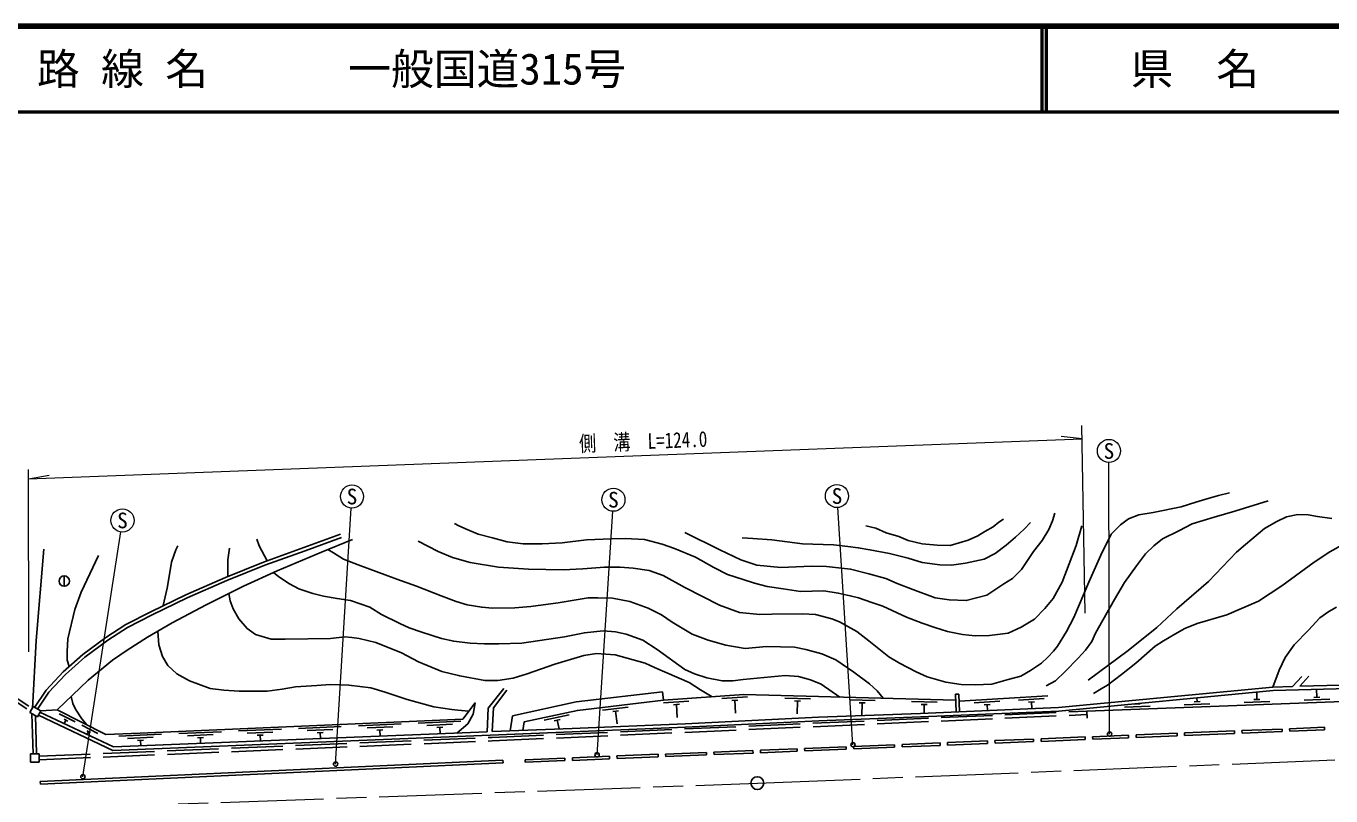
# Model space of a CAD drawing. Units: millimetres, scale not verified. Extents: x 40000 to 680000, y 20000 to 380000.
# Drawn here: x 179112 to 331520, y 290095 to 380000 of the extents above; entities that cross this region are included whole.
import ezdxf
from ezdxf.enums import TextEntityAlignment as Align

# ---------------------------------------------------------------- set-up
doc = ezdxf.new("R2010")
doc.units = ezdxf.units.MM
doc.header["$LTSCALE"] = 1000
doc.linetypes.add('CHAIN', pattern=[18.5, 12, -1.5, 3.5, -1.5])
doc.linetypes.add('DASHED', pattern=[7.5, 6, -1.5])
for name, color, linetype, lineweight in [('M-BGD', 7, 'Continuous', 25), ('M-BMK', 2, 'CHAIN', 13), ('M-BMK-SRVR', 3, 'Continuous', 25), ('M-STR-HTXT', 7, 'Continuous', 13), ('M-STR-STRC', 7, 'Continuous', 25), ('M-TTL', 2, 'Continuous', 140), ('M-TTL-LINE', 7, 'Continuous', 50)]:
    doc.layers.add(name, color=color, linetype=linetype, lineweight=lineweight)
doc.layers.add('M-TTL-TXT', color=7, linetype='Continuous')
doc.styles.add('ＭＳ ゴシック', font='')
doc.styles.get('ＭＳ ゴシック').set_extended_font_data('MS Gothic')

msp = doc.modelspace()

# ---------------------------------------------------------------- linework, layer by layer
at = {"layer": 'M-BGD'}
for p, q in [((183572, 315787), (183572, 314587)), ((303004, 299999), (422036, 304508)), ((328109, 304046), (327049, 302873)), ((328931, 304062), (327877, 302894)), ((253464, 302253), (253581, 301259)), ((288056, 301977), (287656, 301960)), ((287656, 301960), (287744, 299895)), ((288056, 301977), (288143, 299912)), ((288090, 301160), (298440, 301777)), ((322882, 301353), (322849, 302229)), ((324733, 302812), (327049, 302873)), ((329877, 301618), (329842, 302545)), ((249430, 300470), (246450, 300120)), ((256539, 301175), (253547, 300955)), ((255414, 300791), (254716, 300740)), ((255065, 300766), (255174, 299270)), ((263357, 301675), (260365, 301455)), ((262232, 301292), (261533, 301240)), ((261883, 301266), (261992, 299770)), ((270731, 301436), (267732, 301517)), ((269573, 301167), (268874, 301186)), ((269224, 301177), (269183, 299677)), ((278282, 301232), (275284, 301313)), ((277125, 300963), (276425, 300982)), ((276775, 300972), (276734, 299462)), ((285535, 301035), (282536, 301117)), ((284377, 300767), (283678, 300786)), ((284027, 300776), (283999, 299736)), ((292852, 301143), (289857, 300965)), ((291722, 300775), (291023, 300734)), ((291373, 300754), (291415, 300051)), ((298030, 301452), (295036, 301274)), ((296900, 301084), (296201, 301043)), ((296551, 301064), (296598, 300271)), ((307404, 300466), (310402, 300580)), ((308542, 300809), (309242, 300836)), ((308892, 300823), (308889, 300885)), ((314399, 300731), (317397, 300845)), ((315537, 301074), (316237, 301101)), ((315887, 301088), (315869, 301557)), ((321394, 300996), (324392, 301110)), ((322532, 301339), (323232, 301366)), ((328389, 301261), (331387, 301375)), ((329527, 301604), (330227, 301631)), ((184845, 298728), (182970, 299672)), ((183991, 298822), (183554, 299042)), ((183772, 298932), (183567, 298524)), ((230125, 299064), (192435, 297430)), ((229911, 298804), (224915, 298588)), ((235924, 299458), (235656, 297686)), ((242541, 299560), (239609, 298925)), ((241480, 299023), (240796, 298875)), ((241138, 298949), (241361, 297917)), ((248323, 300038), (247627, 299956)), ((247975, 299997), (248150, 298507)), ((303004, 299999), (303042, 299169)), ((187486, 297397), (185611, 298342)), ((186632, 297491), (186195, 297712)), ((186413, 297602), (186242, 297261)), ((194943, 297288), (189948, 297072)), ((201937, 297591), (196942, 297375)), ((200951, 297248), (197954, 297118)), ((208930, 297895), (203935, 297678)), ((207944, 297552), (204947, 297422)), ((206808, 297202), (206109, 297172)), ((215924, 298198), (210928, 297981)), ((214938, 297855), (211941, 297725)), ((213802, 297505), (213102, 297475)), ((213452, 297490), (213482, 296790)), ((222917, 298501), (217922, 298284)), ((221931, 298158), (218934, 298028)), ((220795, 297808), (220096, 297778)), ((220446, 297793), (220477, 297072)), ((228925, 298461), (225927, 298331)), ((227789, 298112), (227089, 298081)), ((227439, 298096), (227471, 297355)), ((308760, 297216), (313544, 297409)), ((308760, 297216), (308772, 296916)), ((313544, 297409), (313556, 297110)), ((314423, 297445), (320256, 297681)), ((314423, 297445), (314435, 297145)), ((314435, 297145), (320268, 297382)), ((320256, 297681), (320268, 297382)), ((321135, 297717), (325816, 297907)), ((321135, 297717), (321148, 297417)), ((321148, 297417), (325828, 297607)), ((325816, 297907), (325828, 297607)), ((326695, 297942), (330773, 298108)), ((326695, 297942), (326707, 297643)), ((326707, 297643), (330785, 297808)), ((330773, 298108), (330785, 297808)), ((193957, 296945), (190960, 296815)), ((192821, 296596), (192122, 296565)), ((192472, 296580), (192500, 295941)), ((199815, 296899), (199116, 296868)), ((199465, 296884), (199494, 296224)), ((206459, 297187), (206488, 296507)), ((270043, 295646), (274896, 295843)), ((274896, 295843), (274908, 295543)), ((275776, 295879), (280553, 296072)), ((275776, 295879), (275788, 295579)), ((275788, 295579), (280565, 295773)), ((280553, 296072), (280565, 295773)), ((281432, 296108), (285863, 296288)), ((281432, 296108), (281444, 295808)), ((281444, 295808), (285875, 295988)), ((285863, 296288), (285875, 295988)), ((286742, 296323), (291405, 296512)), ((286742, 296323), (286754, 296023)), ((286754, 296023), (291417, 296212)), ((291405, 296512), (291417, 296212)), ((292284, 296548), (296787, 296730)), ((292284, 296548), (292296, 296248)), ((292296, 296248), (296799, 296431)), ((296787, 296730), (296799, 296431)), ((297666, 296766), (302807, 296974)), ((297666, 296766), (297678, 296466)), ((297678, 296466), (302819, 296675)), ((302807, 296974), (302819, 296675)), ((303687, 297010), (307881, 297180)), ((303687, 297010), (303699, 296710)), ((303699, 296710), (307893, 296880)), ((307881, 297180), (307893, 296880)), ((308772, 296916), (313556, 297110)), ((180771, 291778), (234814, 294270)), ((234827, 293971), (234814, 294270)), ((237413, 294324), (242045, 294512)), ((237425, 294024), (237413, 294324)), ((237425, 294024), (242057, 294212)), ((242045, 294512), (242057, 294212)), ((242925, 294547), (247247, 294723)), ((242925, 294547), (242937, 294248)), ((242937, 294248), (247259, 294423)), ((247247, 294723), (247259, 294423)), ((248127, 294758), (252928, 294953)), ((248127, 294758), (248139, 294459)), ((248139, 294459), (252940, 294653)), ((252928, 294953), (252940, 294653)), ((253807, 294988), (258583, 295182)), ((253807, 294988), (253819, 294689)), ((253819, 294689), (258595, 294882)), ((258583, 295182), (258595, 294882)), ((259462, 295218), (264014, 295402)), ((259462, 295218), (259474, 294918)), ((259474, 294918), (264026, 295102)), ((264014, 295402), (264026, 295102)), ((264893, 295438), (269164, 295611)), ((264893, 295438), (264905, 295138)), ((264905, 295138), (269176, 295311)), ((269164, 295611), (269176, 295311)), ((270043, 295646), (270056, 295347)), ((270056, 295347), (274908, 295543)), ((180784, 291478), (234827, 293971)), ((180784, 291478), (180771, 291778))]:
    msp.add_line(p, q, dxfattribs=at)
at = {"layer": 'M-BGD', "linetype": 'DASHED'}
for p, q in [((174186, 303526), (179650, 299969)), ((174404, 303862), (179843, 300321)), ((179923, 294995), (179802, 299689)), ((180323, 295005), (180208, 299466))]:
    msp.add_line(p, q, dxfattribs=at)
at = {"layer": 'M-BGD'}
for points in [[(224898, 319859), (226050, 319254), (227253, 318641), (228937, 317952), (230970, 317354), (234292, 316809), (237813, 316559), (241849, 316508), (244127, 316629), (246683, 316814), (248498, 316814), (250015, 316676), (251894, 316402), (253531, 315833), (256073, 314415), (260086, 312362), (262443, 311531), (264799, 311287), (266214, 311314), (269799, 311347), (271337, 311271), (273242, 310759), (274110, 310434), (276136, 309307), (277554, 308192), (279881, 306342), (281134, 305591), (283084, 304596), (284346, 303991), (286523, 303393), (288330, 303110), (289977, 303057), (291911, 303156), (293814, 303682), (295292, 304090), (296413, 304752), (297722, 305583), (298469, 306279), (299115, 306992), (299591, 307586), (300634, 309279), (301500, 310926), (303252, 315059), (304643, 318209), (305839, 320675), (306949, 321740), (307876, 322472), (309102, 322935), (310762, 323204), (314044, 323866), (315734, 324418), (316915, 324762), (318396, 325165), (319667, 325509)], [(256038, 320858), (260138, 318818), (262584, 317670), (264456, 317058), (267273, 316781), (270840, 316927), (272619, 316890), (275417, 316594), (277530, 316020), (279538, 315479), (280854, 314905), (282689, 314201), (285309, 313216), (286940, 312994), (288924, 312901), (291318, 313533), (292264, 314144), (293302, 314848), (294321, 315496), (295377, 316533), (296773, 318637), (297792, 319914), (298570, 321210), (298997, 322229), (299275, 323118)], [(298247, 302938), (299341, 303549), (300484, 304610), (302000, 306194), (302854, 307111), (303610, 308124), (304028, 309105), (306253, 313024), (307396, 315018), (308831, 316971), (309861, 318370), (310826, 319319), (311856, 320123), (313746, 321063), (315323, 321867), (317882, 322654), (320312, 323330), (324194, 324570)], [(302444, 321618), (301777, 319340), (300145, 315056), (299089, 313148), (298103, 311993), (296899, 310734), (295342, 309808), (293822, 309086), (291635, 308826), (289967, 308808), (288503, 308937), (286742, 309289), (285241, 309771), (283758, 310271), (281965, 310978), (279166, 312256), (277887, 312682), (276349, 313237), (275385, 313478), (273976, 313774), (272290, 314052), (269558, 313979), (267557, 314294), (265666, 314534), (264184, 314942), (262886, 315368), (261051, 315942), (259433, 316760), (257302, 317964), (254863, 319007), (253417, 319507), (251360, 320025), (249080, 320155), (247505, 320118), (244558, 319988), (241730, 319636), (239376, 319543), (237189, 319543), (235317, 319784), (233575, 320247), (231926, 320654), (230628, 321191), (229664, 321654), (229145, 321895)], [(296421, 322033), (295683, 321237), (294665, 320308), (293573, 319394), (292304, 318421), (291021, 317743), (288852, 317286), (287191, 317047), (285848, 317092), (283783, 317357), (282145, 317873), (279969, 318390), (277667, 318847), (276310, 319083), (275100, 319216), (273433, 319407), (269810, 319527), (266210, 319984), (263997, 320175), (262758, 320220)], [(277214, 321634), (278365, 321383), (279590, 320808), (281036, 320395), (282127, 319909), (283771, 319552), (285527, 319361), (287061, 319346), (289145, 319968), (290266, 320469), (291078, 320955), (292083, 321517), (292732, 322047), (293263, 322401)], [(303173, 303618), (307846, 307079), (311197, 309754), (313528, 311941), (317215, 315148), (320475, 318549), (321560, 319456), (323008, 320708), (323773, 321330), (325197, 322148), (326336, 322700), (327671, 322949), (328850, 322931), (329953, 322735), (331644, 322504)], [(180108, 300434), (181449, 302457), (183424, 304571), (185727, 306622), (188435, 308594), (190771, 310127), (193664, 311603), (197756, 313594), (202414, 315621), (206847, 317400), (211563, 319101), (215836, 320647)], [(180460, 300240), (181764, 302208), (183704, 304285), (185978, 306311), (188663, 308265), (190972, 309781), (193843, 311245), (197923, 313231), (202569, 315252), (206990, 317026), (211698, 318725), (215972, 320271)], [(207278, 317555), (206327, 319281), (206070, 320093)], [(179843, 300321), (180306, 308245), (181184, 318920)], [(180829, 300037), (182727, 300131), (186381, 303593), (189189, 305929), (190903, 307127), (193291, 308615), (196190, 310296), (200161, 312424), (204523, 314603), (208448, 316381), (213628, 318573), (217239, 320037)], [(195137, 312320), (195600, 314348), (195984, 316649), (196109, 317391), (196385, 318158), (196621, 318822), (196826, 319313)], [(202661, 315719), (202678, 316733), (202678, 317655), (202880, 319023)], [(214354, 318868), (215016, 318484), (216201, 317729), (217896, 317089), (222411, 315404), (224714, 314580), (227592, 313449), (229340, 312811), (230644, 312420), (232335, 312128), (233594, 312024), (236183, 312061), (238057, 312227), (241280, 312639), (244773, 313218), (245897, 313216), (247602, 313203), (249640, 312785), (251785, 312009), (253338, 311258), (254587, 310376), (256908, 308983), (258796, 308278), (260839, 307690), (263107, 307322), (265579, 307545), (268881, 307453), (270173, 307187), (272051, 306684), (273704, 305978), (275815, 304555), (277613, 303170), (278520, 302359), (279207, 301507)], [(333079, 319521), (331392, 318616), (329563, 317391), (325792, 314617), (323070, 312845), (319359, 311244), (315917, 310238), (314455, 309659), (313273, 308975), (311954, 308192), (311008, 307595), (308717, 305600), (307043, 304271), (305408, 303026), (304668, 302614), (303782, 302055)], [(184157, 305224), (183925, 305935), (183896, 306971), (183984, 308450), (184787, 311867), (185527, 313908), (187555, 318188)], [(274157, 301644), (271995, 303132), (270730, 303659), (269346, 304021), (267773, 304163), (262859, 303694), (261660, 303548), (260400, 303548), (258621, 303887), (257176, 304332), (256037, 304851), (252824, 307174), (251161, 308278), (249208, 308992), (247945, 309255), (246504, 309371), (244321, 309150), (242007, 308679), (237007, 307925), (234336, 307859), (232663, 307859), (230987, 307941), (229059, 308154), (227632, 308488), (225318, 309226), (223864, 309729), (222768, 310248), (220639, 311298), (219252, 312123), (217018, 312923), (215439, 313148), (213854, 313413), (212600, 313732), (210986, 314293), (209870, 314870), (208635, 315692), (208009, 316182)], [(202777, 313731), (202951, 312866), (203306, 311938), (203947, 310778), (204917, 309632), (205927, 308964), (207743, 308405), (209355, 308405), (214660, 308468), (216354, 308654), (217152, 308593), (218007, 308481), (219954, 308016), (222948, 306799), (224933, 305746), (227688, 304635), (229772, 304107), (232707, 303561), (234209, 303561), (235987, 303857), (237648, 304333), (240875, 305468), (244241, 306477), (245753, 306743), (247932, 306580), (251405, 305585), (252524, 305101), (256571, 303323), (257872, 302497), (259245, 301674)], [(324733, 302812), (325482, 304769), (326176, 306266), (327246, 307720), (328906, 309464), (330223, 310910), (331289, 311648), (332180, 312140)], [(194487, 309308), (194599, 307746), (195054, 306360), (195679, 305321), (196730, 304366), (198197, 303538), (200629, 302619), (202204, 302440), (203991, 302329), (207268, 302329), (209033, 302574), (210596, 302820), (213071, 302976), (214634, 303099), (216802, 303040), (219382, 302730), (221051, 302198), (223626, 301361), (226734, 300487), (228839, 300197), (229548, 300093), (230843, 300009)], [(180550, 299506), (189231, 295408), (242894, 297579), (256119, 298131), (271699, 298872), (283585, 299318), (299726, 300003), (324758, 302413), (346887, 302987), (363754, 303537), (375588, 304219), (398489, 305541), (404392, 305737), (409630, 305784), (417483, 305344), (422036, 304772)], [(327877, 302894), (346876, 303387), (363736, 303937), (375565, 304618), (398471, 305941), (404384, 306137), (409639, 306184), (417519, 305743), (422036, 305175)], [(234927, 302645), (233065, 300335), (232971, 297578)], [(233558, 297602), (242877, 297978), (256102, 298531), (271682, 299272), (283569, 299718), (299699, 300402), (324733, 302812)], [(235253, 302437), (233694, 300399), (233558, 297602)], [(253464, 302253), (243352, 301065), (235924, 299458)], [(287685, 301277), (262960, 301947), (253559, 301257), (243517, 300078), (237276, 298727), (237128, 297746)], [(186238, 298362), (185611, 299096), (184873, 300235), (184589, 300897), (184390, 301707)], [(230125, 299064), (231562, 300955), (231332, 299639), (230703, 298498), (229434, 297435)], [(180732, 299862), (189313, 295812), (232971, 297578)], [(192435, 297430), (188433, 297256), (182727, 300131)]]:
    msp.add_lwpolyline(points, dxfattribs=at)
for points in [[(179567, 299818), (180443, 299336), (180829, 300037), (179953, 300519)], [(179623, 294050), (180623, 294050), (180623, 295000), (179623, 295000)]]:
    msp.add_lwpolyline(points, close=True, dxfattribs=at)
at = {"layer": 'M-BGD', "linetype": 'DASHED'}
for points in [[(180615, 294725), (233549, 296924), (293425, 299560), (303004, 299999)], [(180632, 294325), (233566, 296524), (293443, 299160), (303023, 299600)]]:
    msp.add_lwpolyline(points, dxfattribs=at)
at = {"layer": 'M-BGD'}
msp.add_circle((183572, 315187), 600, dxfattribs=at)
at = {"layer": 'M-BMK'}
msp.add_lwpolyline([(65009, 284016), (164901, 288004), (264530, 291587), (364082, 295577), (441910, 298710), (453987, 299183), (463582, 299151), (476857, 298620), (487834, 297887), (492946, 297227), (501213, 295676), (511259, 293132), (521150, 289795), (528757, 286692), (534891, 283728), (541086, 280401), (543706, 278822), (551892, 273491), (556691, 269871)], dxfattribs=at)
at = {"layer": 'M-BMK-SRVR'}
msp.add_circle((264530, 291587), 750, dxfattribs=at)
at = {"layer": 'M-STR-HTXT'}
for p, q in [((302802, 311447), (302439, 333337)), ((302465, 331802), (300022, 332052)), ((179429, 306913), (179377, 328215)), ((305671, 297313), (305596, 329028)), ((179380, 327138), (181796, 327571)), ((215260, 293804), (217096, 323711)), ((245805, 294890), (247629, 323337)), ((275697, 296069), (273913, 323771)), ((185746, 292335), (190163, 320931))]:
    msp.add_line(p, q, dxfattribs=at)
msp.add_lwpolyline([(179380, 327138), (241777, 329496), (276657, 330830), (302465, 331802)], dxfattribs=at)
for centre in [(305592, 330378), (217179, 325058), (273826, 325119), (247715, 324684), (190370, 322265)]:
    msp.add_circle(centre, 1350, dxfattribs=at)
at = {"layer": 'M-STR-STRC'}
for centre in [(305671, 297313), (275697, 296069), (245805, 294890), (215260, 293804), (185746, 292335)]:
    msp.add_circle(centre, 250, dxfattribs=at)
at = {"layer": 'M-TTL'}
msp.add_line((680000, 380000), (40000, 380000), dxfattribs=at)
at = {"layer": 'M-TTL-LINE'}
for p, q in [((297750, 380000), (297750, 370000)), ((298250, 380000), (298250, 370000)), ((40000, 370000), (680000, 370000))]:
    msp.add_line(p, q, dxfattribs=at)

# ---------------------------------------------------------------- texts
at = {"layer": 'M-STR-HTXT', "style": 'ＭＳ ゴシック', "width": 0.8}
msp.add_text('側\u3000溝\u3000L=124.0', height=1833, rotation=2.191, dxfattribs=at).set_placement((251245, 330045), align=Align.BOTTOM_CENTER)
at = {"layer": 'M-STR-HTXT', "style": 'ＭＳ ゴシック'}
for p in [(305592, 330378), (217179, 325058), (247715, 324684), (273826, 325119), (190370, 322265)]:
    msp.add_text('S', height=1833, dxfattribs=at).set_placement(p, align=Align.MIDDLE_CENTER)
at = {"layer": 'M-TTL-TXT', "style": 'ＭＳ ゴシック'}
for s, p in [('路 線 名', (180380, 375000)), ('一般国道315号', (216734, 375000))]:
    msp.add_text(s, height=3666, dxfattribs=at).set_placement(p, align=Align.MIDDLE_LEFT)
msp.add_text('県\u3000名', height=3666, dxfattribs=at).set_placement((315625, 375000), align=Align.MIDDLE_CENTER)

doc.saveas('drawing.dxf')
